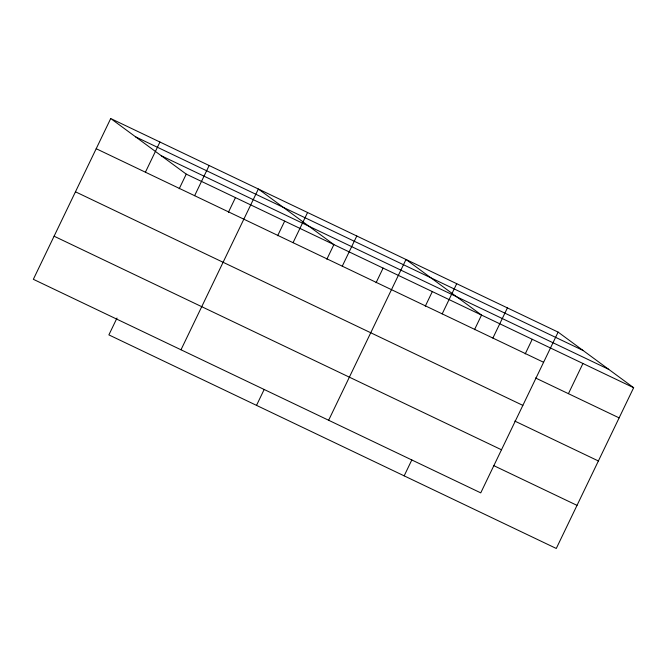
<?xml version="1.0" encoding="UTF-8"?>
<svg xmlns="http://www.w3.org/2000/svg" width="667" height="667" viewBox="0 0 667 667"><rect width="100%" height="100%" fill="white"/><g stroke="black" fill="none" stroke-linecap="round" stroke-linejoin="round"><path stroke-width="1" d="M110.722 118.534L33.35 279.306L480.749 492.871L558.121 332.108L110.722 118.534L186.251 174.129L633.65 387.694L556.278 548.466L108.879 334.892L117 318.034M145.414 172.203L159.938 142.029M179.215 188.753L186.251 174.129M194.631 195.698L209.146 165.516M228.422 212.248L235.468 197.615M180.99 349.783L258.362 189.011L333.892 244.606L326.855 259.238M277.639 235.743L284.684 221.111M293.055 242.68L307.579 212.506M256.52 405.378L264.19 389.445M342.271 266.175L356.795 236.001M376.071 282.725L383.108 268.101M328.631 420.26L406.003 259.488L481.532 315.082L474.495 329.715M425.279 306.22L432.324 291.587M442.188 313.874L456.712 283.692M404.16 475.854L411.831 459.922M492.888 338.077L507.412 307.904M525.196 353.919L532.241 339.286M568.426 393.663L582.941 363.49M135.651 136.877L583.041 350.45M161.331 155.778L608.721 369.351M96.198 148.708L543.597 362.281M535.559 377.981L619.126 417.875M75.463 191.804L522.853 405.378M514.816 421.077L598.391 460.972M54.094 236.21L501.484 449.775M493.447 465.474L577.022 505.369M558.121 332.108L633.65 387.694"/></g></svg>
